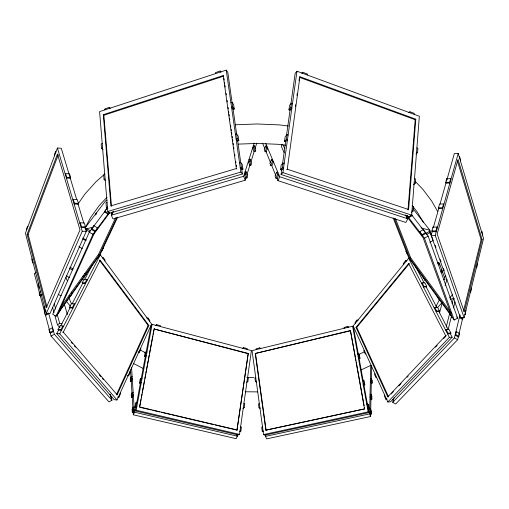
<?xml version="1.0" encoding="UTF-8"?>
<svg xmlns="http://www.w3.org/2000/svg" width="509" height="509" viewBox="0 0 509 509"><rect width="100%" height="100%" fill="white"/><g stroke="black" fill="none" stroke-linecap="round" stroke-linejoin="round"><path stroke-width="0.76" d="M370.616 408.873L370.565 411.355L369.661 411.552L370.635 414.167L371.532 413.976L371.583 411.488L370.616 408.873L369.719 409.071M370.934 394.233L370.883 396.606L370.005 396.804L370.953 399.387L371.837 399.19L371.882 396.81L370.934 394.233L370.056 394.43M371.284 378.314L371.233 380.579L370.374 380.777L371.303 383.315L372.162 383.124L372.206 380.853L371.284 378.314L370.425 378.511M265.768 434.807L265.501 436.378L266.601 438.885L370.584 416.502L370.66 412.926M370.737 409.351L370.959 399.031M371.029 395.849L371.341 381.559M371.373 379.969L371.685 365.672M370.584 416.502L369.61 413.874L370.724 365.551M281.833 169.007L281.07 174.498L409.382 216.764L411.641 215.135L419.359 116.256L296.97 71.215L295.156 73.398L290.792 104.746M411.323 212.38L413.009 211.152L413.372 206.52L412.341 206.177M413.486 184.71L415.166 183.412L415.516 178.894L414.498 178.544M415.891 154.036L417.552 152.675L417.889 148.278L416.89 147.922M415.198 119.717L407.989 209.956L408.6 209.504L415.796 119.195L299.922 76.738L299.426 77.33L415.198 119.717L415.796 119.195M414.154 114.34L414.231 113.367L409.872 111.764L408.791 112.737M409.79 112.731L409.872 111.764M307.207 74.982L307.334 73.996L302.62 72.259L301.71 73.341M295.449 106.305L295.665 104.739M296.951 95.342L297.167 93.777M298.993 80.46L299.209 78.895M286.758 169.739L287.261 169.223L299.922 76.738M302.486 73.245L302.62 72.259M281.07 174.498L282.909 172.621L296.97 71.215M280.554 169.688L282.393 167.798L283.526 168.174L281.687 170.063L280.554 169.688L281.216 164.941L283.055 163.033L284.187 163.414M284.531 141.286L286.357 139.301L287.477 139.682L285.644 141.667L284.531 141.286L285.174 136.66L287 134.662L288.119 135.05M288.927 109.836L290.747 107.762L291.848 108.15L290.028 110.224L288.927 109.836L289.557 105.344L291.377 103.257L292.471 103.645M282.489 164.305L285.765 140.796M286.529 135.311L290.136 109.448M282.393 167.798L283.055 163.033M286.357 139.301L287 134.662M290.747 107.762L291.377 103.257M136.094 406.233L135.229 410.903L238.32 434.998L239.535 434.4L251.395 350.593L152.115 324.354L151.16 325.27L145.943 353.297M239.669 431.575L240.884 430.97L241.431 427.076L240.598 426.879M242.971 408.282L244.18 407.62L244.721 403.802L243.894 403.599M246.649 382.31L247.858 381.572L248.386 377.837L247.571 377.633M247.132 349.467L247.247 348.64L243.677 347.692L242.494 348.519M215.339 425.047L236.984 430.137L248.239 353.431L154.017 328.967L247.908 353.653M236.984 430.137L248.239 353.431M243.556 348.525L243.677 347.692M160.341 326.53L160.494 325.684L156.702 324.678L155.735 325.595M139.72 406.449L141.006 399.476M141.292 397.923L142.011 394.049M142.291 392.503L144.581 380.102M144.868 378.556L145.58 374.681M145.867 373.129L148.157 360.735M148.443 359.182L149.156 355.307M149.442 353.761L152.732 335.94M153.018 334.388L153.877 329.743M151.173 409.949L139.574 407.219L154.284 328.719M156.543 325.525L156.702 324.678M135.019 406.977L135.954 406.277L136.857 406.494L135.916 407.187L135.019 406.977L135.763 403.001L136.698 402.288L137.602 402.498M139.472 383.092L140.414 382.329L141.305 382.545L140.363 383.309L139.472 383.092L140.198 379.192L141.146 378.416L142.03 378.632M144.435 356.472L145.383 355.632L146.261 355.855L145.313 356.688L144.435 356.472L145.148 352.654L146.096 351.808L146.974 352.031L146.026 352.877L145.148 352.654M135.954 406.277L136.698 402.288M140.414 382.329L141.146 378.416M145.383 355.632L146.096 351.808M136.527 403.898L140.439 382.876M141.018 379.765L145.51 355.632M135.229 410.903L136.164 410.216L152.115 324.354M394.03 397.752L392.713 402.333L395.639 404.031L457.636 339.738L458.539 335.895M458.895 334.356L462.687 318.189M456.395 331.575L455.689 334.521L455.129 335.113L458.285 336.977L458.851 336.385L459.538 333.433L456.395 331.575L455.829 332.167M460.206 315.561L459.309 317.571L462.401 319.397L463.292 317.387M392.713 402.333L454.467 337.874L459.964 314.829M432.44 230.762L431.142 235.343L460.359 317.495L464.119 317.661L483.55 238.473L458.208 153.47L454.321 153.616L446.52 181.115M481.654 232.11L481.845 231.341L482.71 234.248L482.519 235.018M463.451 311.133L481.12 239.599L457.426 160.952M482.099 239.605L464.291 311.947L437.155 234.07L458.03 159.4L482.099 239.605L481.12 239.599M448.2 329.31L451.61 315.574M453.5 307.939L455.014 301.837M446.17 327.242L449.619 313.519M452.107 303.612L453.443 298.274L454.512 298.91M439.553 312.838L442.149 302.995M460.416 160.889L460.639 160.1L459.621 156.689L459.398 157.472M435.971 230.952L437.066 227.065L433 227.071L431.899 230.952L432.166 231.716L436.238 231.722L435.971 230.952L431.899 230.952M442.493 207.755L443.549 203.994L439.541 204.045L438.472 207.799L438.733 208.569L442.754 208.525L442.493 207.755L438.472 207.799M449.657 182.267L450.675 178.646L446.724 178.748L445.699 182.362L445.948 183.138L449.905 183.049L449.657 182.267L445.699 182.362M464.119 317.661L435.22 235.355L458.208 153.47M433.522 226.944L438.936 207.85M440.024 204.026L446.088 182.642M393.438 398.649L393.018 400.106L393.495 399.603M246.114 171.762L245.433 173.913L244.275 174.25L245.828 178.207L246.98 177.87L247.648 175.707L246.114 171.762L244.963 172.099M250.078 159.196L249.442 161.226L248.316 161.557L249.811 165.431L250.931 165.094L251.567 163.052L250.078 159.196L248.958 159.533M254.328 145.739L253.73 147.635L252.636 147.966L254.08 151.739L255.168 151.415L255.76 149.5L254.328 145.739L253.24 146.064M113.609 211.146L111.293 215.25L113.043 218.991L245.192 180.237L246.14 177.208M246.846 174.937L250.154 164.331M250.861 162.053L254.169 151.447M255.117 148.418L256.771 143.112M445.07 285.46L446.915 279.536M95.317 215.059L95.45 214.728M245.192 180.237L243.639 176.267L254.169 143.163M76.725 199.623L61.277 148.265L57.422 148.004L25.45 233.186L46.23 313.652L49.977 313.557L86.269 231.341L84.908 226.81M27.123 234.369L57.479 154.004L80.002 229.915L46.179 307.875L27.123 234.369L28.11 234.382L58.249 154.812M32.067 258.807L31.812 259.456L32.729 263.019L32.99 262.37M65.292 174.422L65.604 173.639L69.517 173.843L70.624 177.52L70.312 178.296L66.393 178.099L66.698 177.323L65.604 173.639M38.499 283.717L38.239 284.359L39.187 288.043L39.454 287.4M72.972 200.183L73.29 199.407L77.26 199.56L78.411 203.377L78.087 204.147L74.11 204.001L74.435 203.231L73.29 199.407M131.297 376.38L131.437 378.658L132.295 378.861L131.246 381.406L130.387 381.196L130.247 378.912L131.297 376.38L132.149 376.584M130.387 381.196L131.437 378.658M132.302 392.401L132.455 394.793L133.333 394.997L132.257 397.58L131.379 397.37L131.233 394.978L132.302 392.401L133.18 392.611M131.379 397.37L132.455 394.793M133.231 407.136L133.39 409.63L134.287 409.84L133.186 412.462L132.289 412.252L132.136 409.745L133.231 407.136L134.128 407.346M132.289 412.252L133.39 409.63M237.06 434.641L237.385 436.188L236.17 438.688L133.333 414.803L134.433 412.182L131.557 367.422M44.334 306.303L44.06 306.94L45.04 310.732L45.314 310.102M79.958 223.616L80.288 222.853L84.309 222.955L85.493 226.893L85.162 227.657L81.135 227.568L81.465 226.804L80.288 222.853M265.883 145.898L264.279 149.614L265.068 151.548L266.131 151.905L267.74 148.176L266.678 147.814L265.883 145.898L266.939 146.255M265.068 151.548L266.678 147.814M46.23 313.652L82.235 231.258L57.422 148.004M271.532 159.482L269.865 163.3L270.712 165.361L271.806 165.724L273.479 161.894L272.385 161.531L271.532 159.482L272.627 159.851M270.712 165.361L272.385 161.531M282.145 144.244L281.267 146.242L284.13 152.573M86.409 230.227L87.001 228.885L90.589 230.971M276.807 172.163L275.083 176.063L275.973 178.245L277.1 178.614L278.837 174.702L277.71 174.332L276.807 172.163L277.927 172.532M275.973 178.245L277.71 174.332M107.278 208.124L89.253 232.206L52.726 314.269L56.105 316.204L100.235 254.354L117.7 217.082M91.658 228.687L91.321 229.444L95.011 231.595L97.543 227.886L93.86 225.742L91.658 228.687L95.355 230.838M405.209 214.792L407.779 218.806L405.877 222.478L277.939 180.663L279.683 176.738L265.793 143.513M93.522 226.505L93.86 225.742M56.105 316.204L92.962 234.356L109.257 212.387M58.096 313.423L57.81 314.047L60.215 310.445M109.912 212.438L93.98 233.955L59.108 311.247L99.408 254.805L116.816 217.604M106.502 209.161L106.839 208.404L104.396 211.973L108.003 214.073L109.18 212.189M97.2 228.643L97.543 227.886M58.936 329.387L56.754 333.605L114.213 399.699L117.019 399.985L151.612 324.048L100.305 254.856L98.873 254.831M117.579 397.02L118.979 397.16L120.608 393.591L120.169 393.075M127.307 375.68L128.701 375.801L130.279 372.327L129.852 371.805M138.066 352.094L139.447 352.19L140.98 348.824L140.567 348.296M69.109 295.608L70.427 296.365L70.713 295.735M149.506 321.211L149.843 320.473L148.074 318.08L146.707 318.01M148.113 325.404L116.389 394.749L117.153 394.825L148.857 325.442L100.165 260.188L99.382 260.175L148.113 325.404L148.857 325.442M147.737 318.825L148.074 318.08M82.872 276.368L84.157 277.112L84.449 276.482L83.158 275.738M84.157 277.112L86.39 273.759M60.482 307.512L98.549 254.309L115.588 217.801M439.477 299.648L435.997 306.399M236.825 435.914L237.429 434.673M444.503 277.952L445.49 275.916M96.462 213.475L96.176 214.022L96.449 213.506M104.746 260.843L105.134 260.08L103.092 257.325L102.703 258.088M62.486 332.116L63.288 332.167L100.165 260.188M62.893 325.976L59.947 325.798L58.026 329.52L60.978 329.705L62.893 325.976L63.415 326.587M74.308 303.809L71.387 303.669L69.517 307.283L72.45 307.423L74.308 303.809L74.817 304.427M86.893 279.358L83.998 279.269L82.191 282.762L85.092 282.858L86.893 279.358L87.383 279.988M56.754 333.605L59.712 333.802L100.305 254.856M60.749 325.868L70.191 307.576M72.011 304.058L82.91 282.953M84.723 279.435L92.352 264.661M406.818 218.24L407.448 217.019L406.354 215.326M85.512 227.199L90.602 217.553L99.185 205.604L107.055 197.155M111.999 214.696L111.414 213.456L112.374 211.769M78.011 203.982L84.984 193.942L96.258 181.484L104.86 173.983M70.427 296.365L72.742 292.885L71.432 292.128M103.085 248.265L103.505 247.679L101.787 251.045M87.001 228.885L86.206 229.941L89.794 232.028M84.914 228.108L105.649 200.762L107.081 200.164M358.266 320.097L356.943 320.142L355.027 322.483L355.365 323.228M406.952 260.735L405.584 260.729L403.382 263.42L403.771 264.19M410.006 258.267L408.632 258.26L353.144 325.932L387.839 402.015L390.543 401.773L452.164 337.206L449.975 332.981M408.905 264.165L356.739 327.351L388.552 396.823L387.813 396.893L356.014 327.376L408.657 263.554L409.408 263.56M364.24 350.256L363.795 350.777L365.328 354.149L365.78 353.634M421.611 283.468L422.139 282.858L424.907 282.832L426.714 286.332L426.186 286.936L423.418 286.974L423.946 286.363L426.714 286.332M374.98 373.816L374.522 374.325L376.106 377.805L376.571 377.296M434.215 307.958L434.762 307.353L437.549 307.277L439.42 310.891L438.873 311.489L436.079 311.578L436.627 310.974L439.42 310.891M437.555 307.544L441.812 302.83M449.517 298.039L452.698 294.533M384.689 395.105L384.219 395.608L385.847 399.183L387.196 399.062M445.636 330.137L446.196 329.539L449.002 329.418L450.929 333.141L450.363 333.732L447.557 333.866L448.117 333.268L450.929 333.141M387.813 396.893L445.649 335.66L446.412 335.622M385.847 399.183L386.318 398.681M391.281 393.941L393.463 391.631M398.922 385.854L401.105 383.544M407.111 377.194L408.205 376.043M435.494 347.17L437.136 345.439M443.683 338.51L445.865 336.201M387.839 402.015L449.352 337.346L452.164 337.206M458.978 334.019L459.538 333.433M36.152 272.525L34.326 273.549L39.428 292.605M40.949 291.555L39.078 292.599L39.817 295.354L40.332 295.958L42.209 294.915M39.817 295.354L41.693 294.304M46.166 310.865L44.251 311.934L45.543 315.421L48.743 313.633M45.021 314.81L47.579 313.385M59.986 327.707L57.422 324.723L59.725 323.438L62.028 323.8M52.249 327.841L53.591 331.435L50.321 333.255L48.991 329.654L52.249 327.841L52.777 328.445M49.793 332.651L53.063 330.831M110.078 394.201L111.967 400.227L108.958 401.894L51.078 336.061L54.348 334.241L48.552 312.933M408.403 216.936L412.01 214.932L412.29 215.695L408.689 217.693L407.524 215.797M419.721 231.652L423.399 229.616L425.982 233.345L422.292 235.387L419.721 231.652L420.001 232.409M422.018 234.63L425.709 232.588M426.109 233.224L429.469 231.36L430.302 232.428L433.172 240.502L429.838 242.354M426.268 234.662L430.302 232.428M428.139 236.131L457.61 318.144L454.244 320.002L424.442 238.18L428.139 236.131L411.406 214.556M406.297 215.848L423.113 237.754L451.362 315.033L409.783 258.235L410.642 257.758L395.429 218.59M437.326 263.178L438.669 262.434L439.49 263.503L442.181 271.043L440.845 271.781M438.141 264.254L439.49 263.503M441.08 272.442L442.416 271.704L441.608 270.629L442.404 272.849M443.74 279.829L445.063 279.097L442.416 271.704M358.68 354.55L364.399 351.789M361.435 369.782L371.086 365.22M450.484 299.33L453.443 298.274M110.294 108.423L109.32 107.412L104.784 108.901L104.867 109.88M221.059 72.144L220.263 71.031L215.415 72.622L215.549 73.614M232.696 106.909L231.563 107.265L233.128 109.39L234.255 109.034L232.696 106.909L227.797 72.348L226.238 70.115L99.592 111.605L107.787 211.458L109.829 213.15L242.43 173.989L241.641 168.517M103.308 114.678L223.209 75.555L223.636 76.159L103.849 115.225L103.308 114.678L110.937 205.865L111.496 206.33M102.214 143.595L101.17 143.926L101.533 148.367L103.041 149.78M230.914 102.735L232.04 102.379L233.606 104.523L234.255 109.034M101.533 148.367L102.576 148.036M104.752 174.523L103.696 174.848L104.065 179.41L105.586 180.752M235.438 134.312L236.59 133.956L238.155 136.005L238.823 140.649L237.678 140.999L236.106 138.97L237.258 138.62L238.823 140.649M104.065 179.41L105.128 179.085M107.043 202.417L105.967 202.735L106.349 207.411L107.883 208.69M239.529 162.816L240.693 162.473L242.259 164.426L242.952 169.192L241.788 169.542L240.216 167.601L241.381 167.257L242.952 169.192M110.937 205.865L236.373 168.549L236.806 169.077M106.349 207.411L107.424 207.093M107.787 211.458L240.852 172.067L242.43 173.989M111.414 213.456L112.483 213.137M111.293 215.25L243.639 176.267M260.843 348.71L259.787 347.863L256.154 348.748L256.269 349.575M348.703 327.421L347.882 326.498L344.059 327.421L344.211 328.267M358.361 354.34L353.431 327.16L352.629 326.231L252.044 350.599L263.579 434.565L264.661 435.17L368.93 412.595L367.899 406.907M364.406 407.308L364.692 408.873L265.857 430.169L255.238 353.494L350.421 330.532L355.976 360.455M255.238 353.494L350.637 330.78M85.499 228.993L93.16 227.192M255.766 377.697L254.933 377.894L255.448 381.635L256.523 382.386M359.309 354.506L358.514 353.647L357.63 353.857L358.431 354.716L359.309 354.506L360.003 358.317L359.119 358.521L358.323 357.674L359.208 357.471L360.003 358.317M255.448 381.635L256.281 381.438M259.342 403.713L258.502 403.904L259.024 407.728L260.105 408.409M362.44 380.401L363.331 380.198L364.126 380.986L364.832 384.874L363.935 385.078L363.146 384.301L364.043 384.104L364.832 384.874M363.229 381.184L364.126 380.986M371.354 381.05L372.206 380.853M259.024 407.728L259.87 407.537M371.004 397.007L371.882 396.81M262.542 427.032L261.696 427.216L262.23 431.117L263.306 431.734M366.747 404.203L367.651 404.006L368.44 404.725L369.159 408.695L368.255 408.892L367.466 408.186L368.376 407.989L369.159 408.695M367.536 404.922L368.44 404.725M265.857 430.169L364.692 408.873M262.23 431.117L263.083 430.926M263.579 434.565L368.141 411.896L368.93 412.595M370.686 411.679L371.583 411.488M265.501 436.378L369.61 413.874M356.014 327.376L356.739 327.351M235.393 124.775L257.128 123.973L279.282 124.896L288.438 126.016M238.307 144.117L257.115 143.436L277.876 144.276L285.562 145.199M257.745 391.892L245.16 391.771M431.142 235.343L435.22 235.355M82.235 231.258L86.269 231.341M81.465 226.804L85.493 226.893M246.846 377.474L253.87 377.672M74.435 203.231L78.411 203.377M66.698 177.323L70.624 177.52M136.164 410.216L239.535 434.4M132.136 409.745L133.027 409.955M134.433 412.182L237.385 436.188M135.763 403.001L136.66 403.211M139.835 407.028L237.315 429.971M240.044 430.773L240.884 430.97M152.719 410.311L159.68 411.953M161.226 412.315L170.502 414.498M172.048 414.86L213.793 424.684M131.233 394.978L132.105 395.181M140.198 379.192L141.088 379.409M130.247 378.912L131.099 379.122M243.353 407.416L244.18 407.62M247.037 381.368L247.858 381.572M421.14 227.905L429.857 230.284L431.454 234.783M406.417 216.681L407.448 217.019M279.683 176.738L407.779 218.806M287.261 169.223L408.6 209.504M411.978 210.809L413.009 211.152M282.909 172.621L411.641 215.135M414.141 183.068L415.166 183.412M416.547 152.318L417.552 152.675M58.217 294.546L61.188 295.678M143.608 368.675L133.339 363.401M140.541 350.116L145.828 352.998M84.818 273.651L86.097 274.389M69.848 267.06L73.08 268.924M69.708 268.498L72.297 269.986M66.45 275.884L69.657 277.736M82.655 237.996L86.218 240.063M82.942 239.045L85.906 240.763M98.549 254.309L99.408 254.805M78.863 246.598L82.299 248.583M92.975 233.37L93.98 233.955M89.253 232.206L92.962 234.356M104.739 211.216L108.347 213.322M459.869 316.98L462.961 318.806M455.689 334.521L458.851 336.385M454.467 337.874L457.636 339.738M415.242 181.395L422.769 189.221L431.81 201.233L437.562 211.292M48.991 329.654L49.519 330.258M54.348 334.241L111.967 400.227M110.179 394.52L111.547 397.981L111.102 397.472M59.712 333.802L117.019 399.985M58.026 329.52L58.548 330.131L61.5 330.316L60.978 329.705M118.54 396.651L118.979 397.16M71.292 342.353L72.329 343.556M74.403 345.967L75.44 347.17M99.287 374.872L100.839 376.679M102.392 378.486L103.429 379.695M63.288 332.167L117.153 394.825M69.517 307.283L70.026 307.9L72.952 308.04L72.45 307.423M66.437 301.43L70.446 306.291M128.274 375.279L128.701 375.801M82.191 282.762L82.681 283.386L85.582 283.481L85.092 282.858M413.009 208.779L429.857 230.284M83.998 279.269L84.481 279.899M139.033 351.662L139.447 352.19M412.169 205.521L417.342 212.177L423.475 222.484M406.933 215.415L424.442 238.18M441.373 269.974L442.181 271.043M456.675 316.878L457.61 318.144M406.386 251.751L405.953 251.16L407.474 254.538M410.642 257.758L451.343 313.251M454.244 320.002L408.733 257.764L393.152 217.858M415.382 266.029L424.124 282.94M425.944 286.465L436.868 307.608M438.688 311.133L448.155 329.457M422.139 282.858L423.946 286.363M434.762 307.353L436.627 310.974M446.196 329.539L448.117 333.268M408.632 258.26L449.352 337.346M408.657 263.554L445.649 335.66M405.584 260.729L405.972 261.499M356.943 320.142L357.286 320.886M283.093 145.027L284.747 148.641M265.323 434.858L265.87 436.111M68.836 297.765L71.368 303.587M65.896 277.45L67.385 280.892M262.708 143.576L264.801 148.666M265.997 151.574L270.476 162.486M271.666 165.393L275.853 175.573M277.042 178.481L277.939 180.663M245.433 173.913L246.98 177.87M394.252 218.348L409.783 258.235M249.442 161.226L250.931 165.094M423.036 277.322L425.282 280.688L425.04 280.058M253.73 147.635L255.168 151.415M439.21 299.432L439.439 300.062L437.11 296.569M370.565 411.355L371.532 413.976M370.883 396.606L371.837 399.19M452.202 317.202L452.431 317.832L450.02 314.218M371.233 380.579L372.162 383.124M423.399 229.616L423.673 230.373M438.669 262.434L439.655 265.176M429.469 231.36L430.519 234.299M435.182 245.268L435.978 247.514M440.234 259.501L441.029 261.753M443.428 268.491L444.223 270.743M433 227.071L433.267 227.835M464.978 314.161L465.194 314.791L465.894 310.42M437.066 227.065L437.333 227.835M470.462 291.81L470.672 292.446L471.353 288.183M443.549 203.994L443.803 204.764M446.724 178.748L446.972 179.524M476.507 267.174L476.71 267.823L477.366 263.668M450.675 178.646L450.917 179.429M77.864 203.396L83.769 223.031M55.875 152.121L55.64 151.319L54.361 154.736L54.597 155.538M64.344 304.191L67.417 314.67M54.196 303.797L55.685 309.084M57.173 314.371L59.725 323.438M52.573 307.328L54.049 312.621M54.889 315.644L57.422 324.723M39.778 293.897L44.945 313.194M45.358 314.715L51.078 336.061M27.81 226.893L27.607 226.111L26.513 229.031L26.716 229.807M28.11 234.382L47.006 307.086M358.514 353.647L359.208 357.471M363.331 380.198L364.043 384.104M367.651 404.006L368.376 407.989M358.641 355.899L363.152 380.751M363.655 383.519L367.377 404.051M352.629 326.231L368.141 411.896M356.262 362.02L357.522 369.044M357.808 370.609L364.126 405.749M350.421 330.532L364.469 408.676M347.882 326.498L348.035 327.338M232.976 108.315L237.258 138.62M237.588 140.369L241.381 167.257M226.238 70.115L240.852 172.067M223.966 78.501L224.189 80.066M224.52 82.407L224.743 83.966M224.965 85.531L225.188 87.09M226.072 93.338L226.295 94.897M227.065 100.362L227.288 101.927M228.064 107.393L228.286 108.951M228.617 111.299L228.84 112.858M229.063 114.423L229.279 115.982M229.616 118.323L229.833 119.889M230.609 125.354L230.832 126.913M231.162 129.254L231.385 130.819M231.608 132.378L231.83 133.943M232.161 136.285L232.384 137.844M232.6 139.409L232.823 140.968M233.154 143.309L233.376 144.874M233.707 147.216L233.93 148.774M234.706 154.246L234.929 155.805M235.699 161.27L235.922 162.835M236.252 165.177L236.475 166.736M223.209 75.555L236.373 168.549M259.787 347.863L259.908 348.697M220.263 71.031L220.403 72.023M255.531 353.717L266.15 430.334M109.32 107.412L109.403 108.392M103.849 115.225L111.426 205.541M130.527 369.935L131.067 378.594M131.169 380.166L132.054 394.335M132.2 396.702L132.989 409.293M133.084 410.871L133.333 414.803M95.59 214.442L96.443 213.08L95.603 214.416"/></g></svg>
